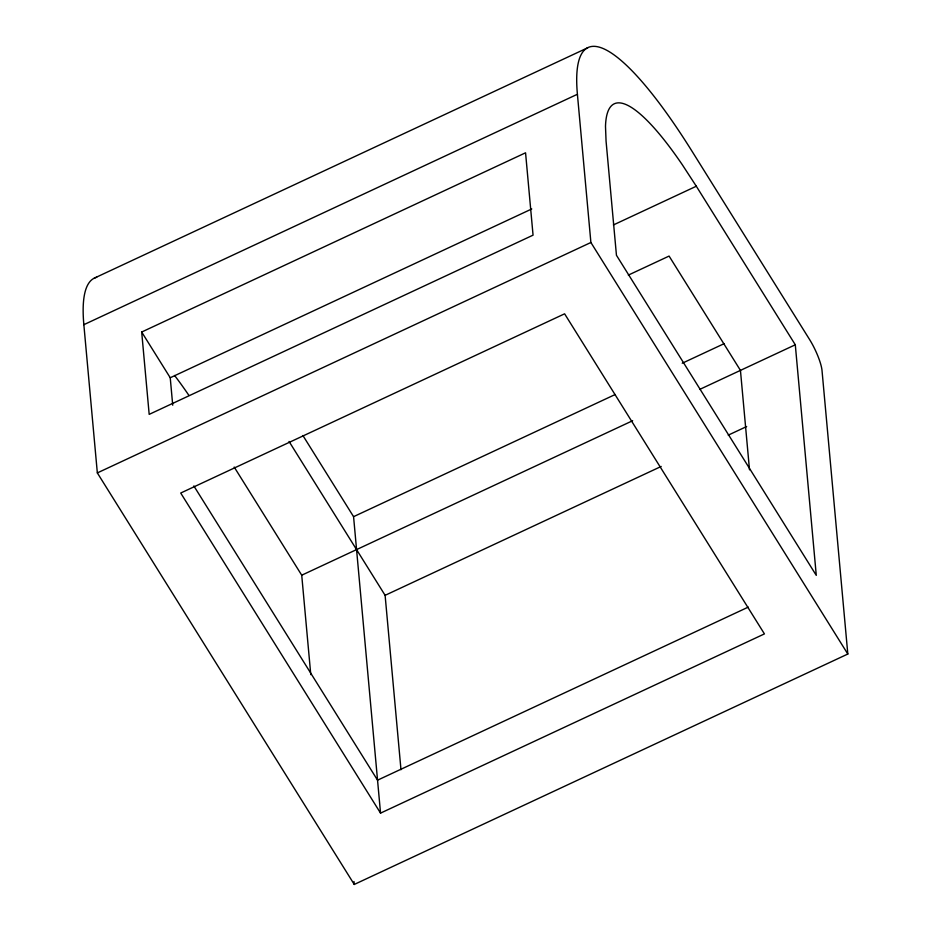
<?xml version="1.0" encoding="UTF-8"?>
<svg xmlns="http://www.w3.org/2000/svg" width="931" height="931" viewBox="0 0 931 931"><rect width="100%" height="100%" fill="white"/><g stroke="black" fill="none" stroke-linecap="round" stroke-linejoin="round"><path stroke-width="1.4" d="M94.31 278.148L587.868 47.714M83.848 324.686L577.406 94.264A278.544 58.397 65 0 1 692.373 151.8L809.656 339.652A24.253 5.086 65 0 1 822.015 370.48L847.815 654.028L354.257 884.45L97.336 472.913L83.848 324.686A278.544 58.397 65 0 1 96.708 277.275M141.687 332.03L525.561 152.8L533.056 235.159L149.181 414.376L141.687 332.03L170.233 377.753L172.724 405.206M170.233 377.753L531.764 208.963M613.389 224.953L696.307 186.235L795.295 344.784L816.278 575.358L616.45 255.28L606.058 141.07L605.499 126.418A216.516 45.386 65 0 1 682.435 164.927L696.307 186.235M97.336 472.913L590.894 242.491L577.406 94.264M628.332 275.099L669.086 256.072L740.448 370.387L749.502 469.818M380.546 813.124L180.719 493.034L564.605 313.817L764.432 633.906L380.546 813.124L353.571 516.67L615.182 394.523M682.237 363.23L724.306 343.586M310.779 674.649L301.725 575.207L632.649 420.719M699.693 389.414L795.295 344.784M400.982 769.704L385.108 595.328L661.196 466.443M728.24 435.138L746.65 426.549M748.291 607.105L377.555 780.178L193.857 485.947M590.894 242.491L847.815 654.028M302.924 435.545L353.571 516.67M289.041 441.434L385.108 595.328M234.205 467.059L301.725 575.207M353.989 881.552L354.257 884.45M174.586 375.472A216.516 45.386 65 0 1 188.877 395.349"/></g></svg>
